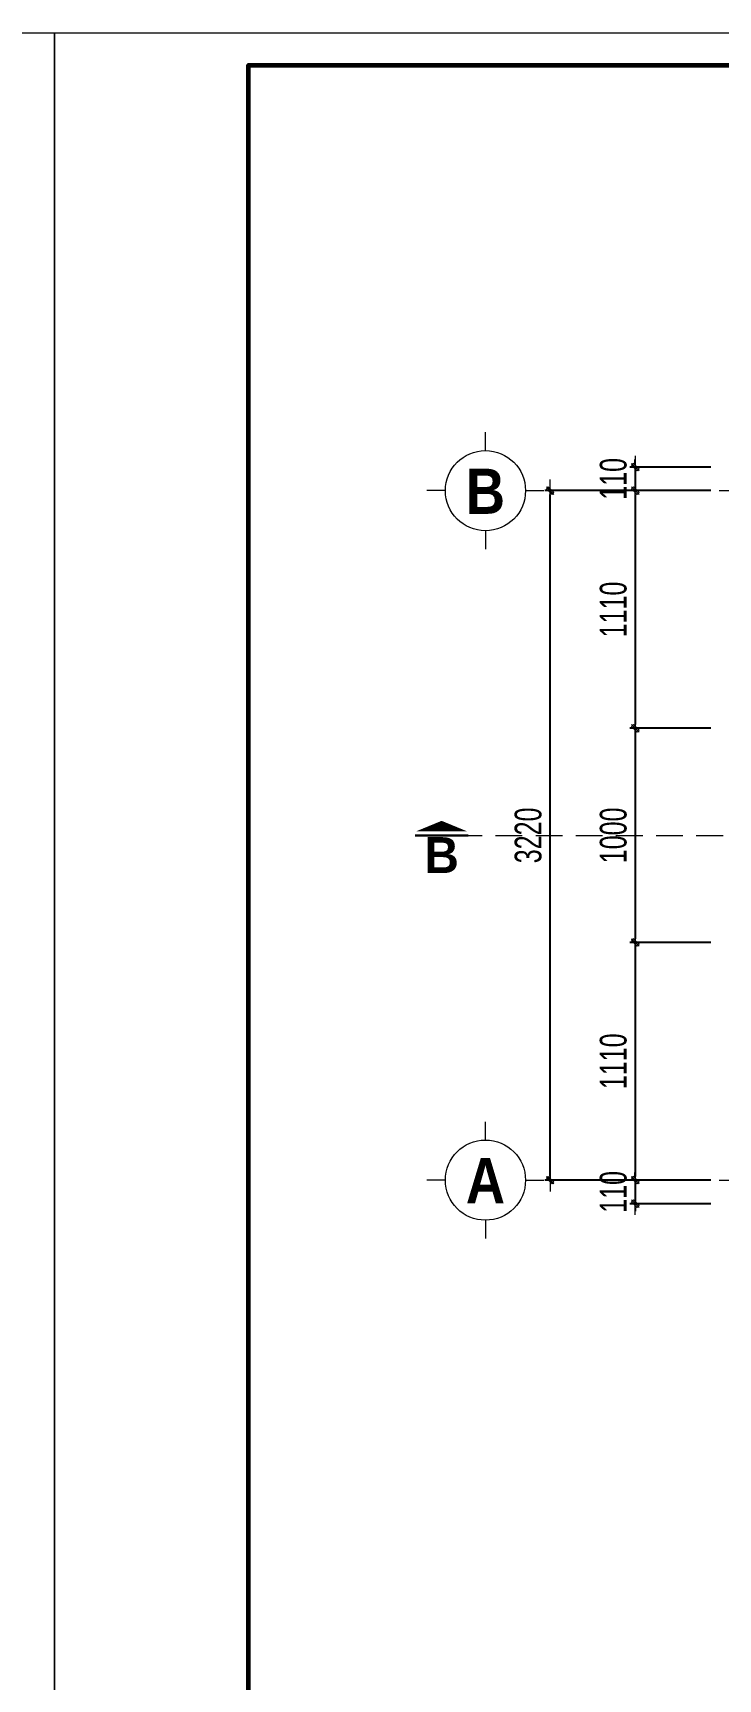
# Model space of a CAD drawing. Header units: millimetres. Extents: x 54880 to 178058, y 52937 to 130733.
# Drawn here: x 146209 to 149408, y 123045 to 130733 of the extents above; entities that cross this region are included whole.
import ezdxf
from ezdxf.enums import TextEntityAlignment as Align

# ---------------------------------------------------------------- set-up
doc = ezdxf.new("R2010")
doc.units = ezdxf.units.MM
doc.header["$LTSCALE"] = 250
doc.header["$MEASUREMENT"] = 0
doc.header["$PDMODE"] = 32
doc.linetypes.add('CENTER', pattern=[2, 1.25, -0.25, 0.25, -0.25])
doc.linetypes.add('HIDDEN', pattern=[0.375, 0.25, -0.125])
doc.layers.get('Defpoints').update_dxf_attribs({"color": 1})
for name, color, linetype, lineweight in [('cat2', 22, 'Continuous', 30), ('EG Text2', 7, 'Continuous', 20), ('Khungten_LCDI', 7, 'Continuous', 5), ('LC Dim', 8, 'Continuous', 18), ('LC ISO', 153, 'Continuous', 13), ('LC MANH DUT', 35, 'HIDDEN', 5), ('LC Net manh', 239, 'Continuous', 5), ('LC Text1', 3, 'Continuous', 20), ('LC Text2', 7, 'Continuous', 25), ('TRUC', 251, 'CENTER', 5)]:
    doc.layers.add(name, color=color, linetype=linetype, lineweight=lineweight)
doc.styles.add('HOATBIF', font='hoatbif.shx', dxfattribs={"width": 0.7})
doc.styles.add('Khungten', font='', dxfattribs={"width": 0.9, "height": 5000})
doc.styles.add('LC 1', font='')
doc.styles.add('Title', font='', dxfattribs={"width": 0.8})
doc.styles.get('Khungten').set_extended_font_data('.VnAvantH')
doc.styles.get('LC 1').set_extended_font_data('.VnAvantH', bold=True)
doc.styles.get('Title').set_extended_font_data('.VnBlackH')
doc.dimstyles.new('1-100(1-50)', dxfattribs={"dimscale": 50, "dimtxt": 2.5, "dimasz": 0.35, "dimexe": 0.5, "dimexo": 0, "dimgap": 0.8, "dimtad": 1, "dimdec": 0, "dimzin": 0, "dimdsep": 46, "dimtxsty": 'HOATBIF', "dimblk1": 'DOT', "dimblk2": 'DOT', "dimsah": 1, "dimcen": -1, "dimdle": 1, "dimclrd": 256, "dimclre": 256, "dimclrt": 4, "dimadec": 3, "dimazin": 2, "dimtfac": 0.333333, "dimtdec": 0, "dimtix": 1, "dimtmove": 2, "dimatfit": 3, "dimldrblk": 'DOT', "dimfxl": 1, "dimtvp": 0.833333, "dimtolj": 1, "dimtzin": 0, "dimarcsym": 0})

# ---------------------------------------------------------------- blocks, each defined once
blk = doc.blocks.new('DOT')
at = {"layer": 'LC Dim'}
blk.add_line((-3, 0), (3, 0), dxfattribs=at)
at = {"layer": 'LC Dim', "color": 4}
blk.add_line((-1, -1), (1, 1), dxfattribs=at)
blk.add_lwpolyline([(0.5, 1), (-1, -0.5), (-0.5, -1), (1, 0.5)], close=True, dxfattribs=at)
blk = doc.blocks.new('*D207')
at = {"layer": 'Defpoints', "color": 0, "transparency": 16777216}
for p in [(149373.9, 128705.5), (149022, 128595.5), (149373.9, 128595.5)]:
    blk.add_point(p, dxfattribs=at)
at = {"layer": 'LC Dim', "lineweight": -2, "transparency": 16777216}
for p, q in [((149373.9, 128705.5), (148997, 128705.5)), ((149022, 128723), (149022, 128740.5)), ((149022, 128705.5), (149022, 128595.5)), ((149373.9, 128595.5), (148997, 128595.5)), ((149022, 128578), (149022, 128560.5))]:
    blk.add_line(p, q, dxfattribs=at)
at = {"layer": 'LC Dim', "lineweight": -2, "transparency": 16777216, "xscale": 17.5, "yscale": 17.5, "zscale": 17.5}
for p, rotation in [((149022, 128705.5), 270), ((149022, 128595.5), 90)]:
    blk.add_blockref('DOT', p, dxfattribs=dict(at, rotation=rotation))
at = {"layer": 'LC Dim', "color": 4, "transparency": 16777216, "insert": (148919.5, 128650.5), "char_height": 125, "attachment_point": 5, "rotation": 90, "style": 'HOATBIF'}
blk.add_mtext('\\A1;110', dxfattribs=at)
blk = doc.blocks.new('_Dot')
at = {"color": 0, "linetype": 'ByBlock', "lineweight": -2}
blk.add_line((-0.5, 0), (-1, 0), dxfattribs=at)
at = {"color": 0, "linetype": 'ByBlock', "const_width": 0.5}
blk.add_lwpolyline([(-0.25, 0, 1), (0.25, 0, 1)], format="xyb", close=True, dxfattribs=at)
blk = doc.blocks.new('*D208')
at = {"layer": 'Defpoints', "color": 0, "transparency": 16777216}
for p in [(149373.9, 128595.5), (149022, 127485.5), (149373.9, 127485.5)]:
    blk.add_point(p, dxfattribs=at)
at = {"layer": 'LC Dim', "lineweight": -2, "transparency": 16777216}
for p, q in [((149373.9, 128595.5), (148997, 128595.5)), ((149022, 128578), (149022, 127503)), ((149373.9, 127485.5), (148997, 127485.5))]:
    blk.add_line(p, q, dxfattribs=at)
at = {"layer": 'LC Dim', "lineweight": -2, "transparency": 16777216, "xscale": 17.5, "yscale": 17.5, "zscale": 17.5}
for p, rotation in [((149022, 128595.5), 90), ((149022, 127485.5), 270)]:
    blk.add_blockref('DOT', p, dxfattribs=dict(at, rotation=rotation))
at = {"layer": 'LC Dim', "color": 4, "transparency": 16777216, "insert": (148919.5, 128040.5), "char_height": 125, "attachment_point": 5, "rotation": 90, "style": 'HOATBIF'}
blk.add_mtext('\\A1;1110', dxfattribs=at)
blk = doc.blocks.new('*D209')
at = {"layer": 'Defpoints', "color": 0, "transparency": 16777216}
for p in [(149373.9, 127485.5), (149022, 126485.5), (149373.9, 126485.5)]:
    blk.add_point(p, dxfattribs=at)
at = {"layer": 'LC Dim', "lineweight": -2, "transparency": 16777216}
for p, q in [((149373.9, 127485.5), (148997, 127485.5)), ((149022, 127468), (149022, 126503)), ((149373.9, 126485.5), (148997, 126485.5))]:
    blk.add_line(p, q, dxfattribs=at)
at = {"layer": 'LC Dim', "lineweight": -2, "transparency": 16777216, "xscale": 17.5, "yscale": 17.5, "zscale": 17.5}
for p, rotation in [((149022, 127485.5), 90), ((149022, 126485.5), 270)]:
    blk.add_blockref('DOT', p, dxfattribs=dict(at, rotation=rotation))
at = {"layer": 'LC Dim', "color": 4, "transparency": 16777216, "insert": (148919.5, 126985.5), "char_height": 125, "attachment_point": 5, "rotation": 90, "style": 'HOATBIF'}
blk.add_mtext('\\A1;1000', dxfattribs=at)
blk = doc.blocks.new('*D210')
at = {"layer": 'Defpoints', "color": 0, "transparency": 16777216}
for p in [(149373.9, 126485.5), (149022, 125375.5), (149373.9, 125375.5)]:
    blk.add_point(p, dxfattribs=at)
at = {"layer": 'LC Dim', "lineweight": -2, "transparency": 16777216}
for p, q in [((149373.9, 126485.5), (148997, 126485.5)), ((149022, 126468), (149022, 125393)), ((149373.9, 125375.5), (148997, 125375.5))]:
    blk.add_line(p, q, dxfattribs=at)
at = {"layer": 'LC Dim', "lineweight": -2, "transparency": 16777216, "xscale": 17.5, "yscale": 17.5, "zscale": 17.5}
for p, rotation in [((149022, 126485.5), 90), ((149022, 125375.5), 270)]:
    blk.add_blockref('DOT', p, dxfattribs=dict(at, rotation=rotation))
at = {"layer": 'LC Dim', "color": 4, "transparency": 16777216, "insert": (148919.5, 125930.5), "char_height": 125, "attachment_point": 5, "rotation": 90, "style": 'HOATBIF'}
blk.add_mtext('\\A1;1110', dxfattribs=at)
blk = doc.blocks.new('*D211')
at = {"layer": 'Defpoints', "color": 0, "transparency": 16777216}
for p in [(149373.9, 125375.5), (149022, 125265.5), (149373.9, 125265.5)]:
    blk.add_point(p, dxfattribs=at)
at = {"layer": 'LC Dim', "lineweight": -2, "transparency": 16777216}
for p, q in [((149022, 125393), (149022, 125410.5)), ((149373.9, 125375.5), (148997, 125375.5)), ((149022, 125375.5), (149022, 125265.5)), ((149373.9, 125265.5), (148997, 125265.5)), ((149022, 125248), (149022, 125230.5))]:
    blk.add_line(p, q, dxfattribs=at)
at = {"layer": 'LC Dim', "lineweight": -2, "transparency": 16777216, "xscale": 17.5, "yscale": 17.5, "zscale": 17.5}
for p, rotation in [((149022, 125375.5), 270), ((149022, 125265.5), 90)]:
    blk.add_blockref('DOT', p, dxfattribs=dict(at, rotation=rotation))
at = {"layer": 'LC Dim', "color": 4, "transparency": 16777216, "insert": (148919.5, 125320.5), "char_height": 125, "attachment_point": 5, "rotation": 90, "style": 'HOATBIF'}
blk.add_mtext('\\A1;110', dxfattribs=at)
blk = doc.blocks.new('*D212')
at = {"layer": 'Defpoints', "color": 0, "transparency": 16777216}
for p in [(148624.5, 128595.5), (149373.9, 128595.5), (149373.9, 125375.5)]:
    blk.add_point(p, dxfattribs=at)
at = {"layer": 'LC Dim', "lineweight": -2, "transparency": 16777216}
for p, q in [((149373.9, 128595.5), (148599.5, 128595.5)), ((148624.5, 125393), (148624.5, 128578)), ((149373.9, 125375.5), (148599.5, 125375.5))]:
    blk.add_line(p, q, dxfattribs=at)
at = {"layer": 'LC Dim', "lineweight": -2, "transparency": 16777216, "xscale": 17.5, "yscale": 17.5, "zscale": 17.5}
for p, rotation in [((148624.5, 128595.5), 90), ((148624.5, 125375.5), 270)]:
    blk.add_blockref('DOT', p, dxfattribs=dict(at, rotation=rotation))
at = {"layer": 'LC Dim', "color": 4, "transparency": 16777216, "insert": (148522, 126985.5), "char_height": 125, "attachment_point": 5, "rotation": 90, "style": 'HOATBIF'}
blk.add_mtext('\\A1;3220', dxfattribs=at)
blk = doc.blocks.new('TTRUC')
at = {"layer": 'LC ISO'}
for p, q in [((0, 6.95), (0, 10.13)), ((-6.95, 0), (-10.13, 0)), ((6.95, 0), (10.13, 0)), ((0, -6.95), (0, -10.13))]:
    blk.add_line(p, q, dxfattribs=at)
at = {"layer": 'LC Net manh'}
blk.add_circle((0, 0), 6.95, dxfattribs=at)
blk = doc.blocks.new('cat')
at = {"layer": 'cat2', "ltscale": 2}
blk.add_line((-134, 243), (-134, -243), dxfattribs=at)
blk.add_lwpolyline([(0, 0, 0, 471, 0), (-97, 0, 275, 275, 0)], format="xyseb", dxfattribs=at)
at = {"ltscale": 2, "style": 'LC 1'}
blk.add_attdef('1', text='', height=330, dxfattribs=at).set_placement((-313, 0), align=Align.MIDDLE_CENTER)
blk = doc.blocks.new('lcdi fix A2')
at = {"layer": 'Defpoints', "lineweight": 0}
blk.add_lwpolyline([(0, -210), (0, 210), (593.94, 210), (593.94, -210)], close=True, dxfattribs=at)
at = {"layer": 'Khungten_LCDI', "color": 5, "lineweight": 60}
blk.add_lwpolyline([(16.97, -207.17), (16.97, 207.17), (591.11, 207.17), (591.11, -207.17)], close=True, dxfattribs=at)
at = {"color": 7, "style": 'Khungten', "width": 0.8}
for tag, p in [('REVISION', (580.1, -168.13)), ('NGAYHT', (580.57, -176.77))]:
    blk.add_attdef(tag, text='', height=2, dxfattribs=at).set_placement(p, align=Align.CENTER)
at = {"layer": 'LC Text1', "style": 'Title', "width": 1.485915}
for tag, p, p2 in [('TENBANVE1', (554.24, -149.53), (588.5, -149.53)), ('TENBANVE2', (554.24, -156.3), (588.5, -156.3))]:
    blk.add_attdef(tag, text='', height=2.5, dxfattribs=at).set_placement(p, p2, align=Align.FIT)
at = {"layer": 'LC Text1', "style": 'Title', "width": 0.7}
blk.add_attdef('SOBANVE', text='', height=2.5, dxfattribs=at).set_placement((580.73, -199.63), align=Align.CENTER)

msp = doc.modelspace()

# ---------------------------------------------------------------- linework, layer by layer
at = {"layer": 'Defpoints', "lineweight": 0, "elevation": 0}
msp.add_lwpolyline([(104309.1, 101033.3), (104309.1, 130733.3), (146309.1, 130733.3), (146309.1, 101033.3)], close=True, dxfattribs=at)
at = {"layer": 'LC MANH DUT', "ltscale": 2}
msp.add_line((147994.3, 126985.5), (155183.7, 126985.5), dxfattribs=at)
at = {"layer": 'TRUC'}
for p, q in [((149037.9, 128595.5), (154748, 128595.5)), ((149037.9, 125375.5), (154748, 125375.5))]:
    msp.add_line(p, q, dxfattribs=at)

# ---------------------------------------------------------------- block references
at = {"layer": 'EG Text2', "xscale": 53.45454206918703, "yscale": 53.45454206918703, "zscale": 53.45454206918703}
msp.add_blockref('lcdi fix A2', (146309.1, 119507.8, 0), dxfattribs=at)
at = {"layer": 'LC ISO', "xscale": 26.93692599504913, "yscale": 26.93692599504913, "zscale": 26.93692599504913}
for p in [(148322.1, 128595.5), (148322.1, 125375.5)]:
    msp.add_blockref('TTRUC', p, dxfattribs=at)
at = {"layer": 'LC Text2'}
ref = msp.add_blockref('cat', (148117.5, 127053.5), dxfattribs=dict(at, xscale=0.5075999999999999, yscale=-0.5075999999999999, zscale=0.5075999999999999, rotation=90))
ref.add_attrib('1', 'b', dxfattribs={"layer": '0', "ltscale": 2, "height": 167.5, "style": 'LC 1'}).set_placement((148117.5, 126893.5), align=Align.MIDDLE_CENTER)

# ---------------------------------------------------------------- texts
at = {"layer": 'LC Text1', "ltscale": 0.2, "style": 'LC 1', "width": 0.9}
for s, p in [('b', (148322.1, 128423.9)), ('a', (148322.1, 125203.9))]:
    msp.add_text(s, height=210.9, dxfattribs=at).set_placement(p, align=Align.BOTTOM_CENTER)

# ---------------------------------------------------------------- dimensions: what is measured, and where the dimension line sits
at = {"layer": 'LC Dim'}
for base, p1, p2, picture, middle in [((149022, 128595.5), (149373.9, 128705.5), (149373.9, 128595.5), '*D207', (148919.5, 128650.5)), ((148624.5, 128595.5), (149373.9, 125375.5), (149373.9, 128595.5), '*D212', (148522, 126985.5)), ((149022, 127485.5), (149373.9, 128595.5), (149373.9, 127485.5), '*D208', (148919.5, 128040.5)), ((149022, 126485.5), (149373.9, 127485.5), (149373.9, 126485.5), '*D209', (148919.5, 126985.5)), ((149022, 125375.5), (149373.9, 126485.5), (149373.9, 125375.5), '*D210', (148919.5, 125930.5)), ((149022, 125265.5), (149373.9, 125375.5), (149373.9, 125265.5), '*D211', (148919.5, 125320.5))]:
    dim = msp.add_linear_dim(base=base, p1=p1, p2=p2, angle=90, dimstyle='1-100(1-50)', dxfattribs=at)
    dim.commit()
    dim.dimension.update_dxf_attribs({"geometry": picture, "text_midpoint": middle})

doc.saveas('drawing.dxf')
